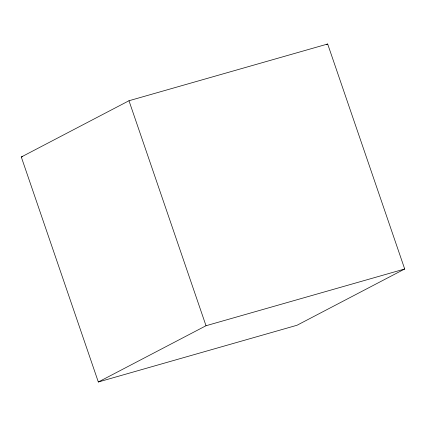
<?xml version="1.0" encoding="UTF-8"?>
<svg xmlns="http://www.w3.org/2000/svg" width="426" height="426" viewBox="0 0 426 426"><rect width="100%" height="100%" fill="white"/><g stroke="black" fill="none" stroke-linecap="round" stroke-linejoin="round"><path stroke-width="0.64" d="M21.3 157.002L128.982 100.744L327.669 44.006L404.7 268.998L297.018 325.256L98.331 381.994L21.3 157.002L22.402 156.688M326.502 44.613L327.669 44.006M98.331 381.994L206.014 325.736L404.7 268.998M128.982 100.744L206.014 325.736"/></g></svg>
